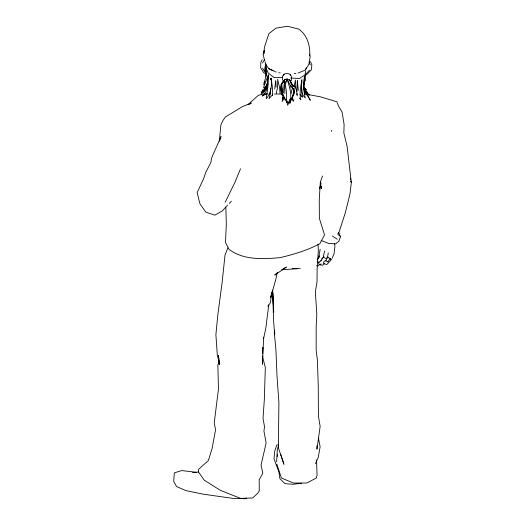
<?xml version="1.0" encoding="UTF-8"?>
<svg xmlns="http://www.w3.org/2000/svg" width="525" height="525" viewBox="0 0 525 525"><rect width="100%" height="100%" fill="white"/><g stroke="black" fill="none" stroke-linecap="round" stroke-linejoin="round"><path stroke-width="0.79" d="M304.185 78.711L303.667 86.645M321.3 186.5L321.293 188.692L320.381 181.493M282.516 80.233L282.535 76.158L284.025 74.235M291.421 80.601L291.441 76.525L290.325 74.498M262.749 355.904L262.736 357.446L265.335 367.533L264.311 399.958L263.025 418.248L264.508 426.792L263.931 431.11L266.149 442.962L261.023 465.137L262.841 473.307L259.179 479.765L259.304 490.75L257.703 493.316L252.623 497.976L240.509 498.383L220.264 490.291L204.166 480.119L198.522 472.014L198.621 469.278L208.3 460.622L212.074 448.672L215.565 429.785L214.239 422.75L218.466 389.058L217.849 365.046L219.089 361.567L218.466 355.438L219.273 364.599L219.089 361.567L217.35 355.668L215.887 334.648L217.849 314.652L222.154 282.24L225.002 255.176L227.843 247.872M262.762 353.594L262.808 347.425L262.769 349.033M281.157 90.628L281.229 84.925L284.583 79.577L282.26 83.908M262.598 356.252L262.408 364.278L263.629 337.555M297.301 80.738L297.019 91.33M271.038 79.688L271.077 78.166M265.991 76.315L265.748 63.683M331.492 131.362L331.524 130.298M301.744 87.826L301.593 91.639L302.124 95.36M263.635 337.378L263.563 338.828L265.768 328.453L268.734 305.064M266.451 86.415L266.569 84.013M280.796 86.349L280.055 93.397L279.549 87.55L277.653 79.321L277.594 87.399L276.235 93.397M276.623 461.829L277.364 449.21L278.394 446.132M277.338 456.533L277.476 454.223M219.332 140.969L220.861 124.983L222.81 120.743L225.277 117.068L242.438 106.627L251.344 103.012L249.316 104.331M316.549 459.979L317.074 475.683M274.811 332.489L274.654 334.714L273.577 320.729L272.659 291.506M265.007 66.734L264.764 69.877L266.201 71.085M270.697 88.049L269.824 95.858L268.984 98.674L272.757 94.566M275.618 80.62L274.765 89.066M267.56 79.892C267.245 85.687 267.652 92.387 262.113 96.009L266.936 93.732M270.841 79.767L271.012 78.192M266.365 75.495L265.748 73.244L265.683 63.683M303.739 85.188L304.106 82.274M309.691 55.86C310.433 45.964 307.269 34.853 298.607 29.072L287.378 26.25L275.986 28.133L268.885 33.672L264.469 47.047L263.74 53.963L264.338 51.017M305.583 70.947L305.064 74.845L299.434 78.54L290.778 78.002M296.632 95.064L296.861 93.562M328.263 252.86L327.613 256.869L331.098 259.442L330.1 258.53M338.12 233.113L337.897 234.412L340.489 236.631L338.861 241.264L335.652 243.889L328.328 243.351L321.142 240.457M320.165 249.257L318.773 257.112L319.587 255.964L317.277 259.901M268.518 74.852L266.575 87.767L264.075 92.111L261.109 93.896L263.504 91.468L266.083 87.045M292.484 97.125L292.943 94.743M294.039 86.697L295.404 80.049L295.792 87.203L297.445 95.458M324.548 251.088L323.229 257.309L326.025 258.431L326.629 257.88M268.406 304.992L268.039 306.574L270.322 302.682L271.865 292.11L270.736 297.347L275.947 278.939L276.878 273.952L277.764 272.816M274.752 330.192L274.26 332.292L275.914 349.716L277.003 376.051L278.906 402.55L278.368 447.713L283.933 464.284L280.639 454.223M263.694 84.781L266.766 72.903M283.264 97.309L282.174 101.463L284.084 98.359L282.358 92.997M305.793 69.385L306.2 67.896M319.482 188.856L321.11 182.864M282.929 96.528L282.22 98.969L283.172 96.81M264.252 50.374L263.117 54.226L264.528 60.421M338.566 233.553L345.207 213.078L348.416 200.445L350.057 193.233L351.337 182.667L347.091 146.226L343.836 132.943L344.131 124.615L342.044 111.937L338.756 106.575L336.833 101.765L320.053 96.725L306.889 94.336L310.321 100.314L304.001 88.561M265.893 85.949L261.752 92.525L262.585 89.795M219.535 141.015L221.045 136.526L211.595 157.966L210.886 162.494L205.885 172.095L203.529 178.848L197.144 192.636L199.966 203.851L205.898 212.218L214.922 215.145L222.173 211.043L226.098 206.778M291.48 84.033L289.662 80.036L287.201 79.098L285.311 84.532L286.65 93.319L286.46 99.382L286.945 102.585L282.378 93.43M293.134 94.9L292.143 97.703L288.481 102.749L290.555 98.431L287.693 105.276L286.473 100.026M322.527 175.987L320.342 182.077L319.246 199.959L319.384 218.374L324.542 234.951L319.843 243.712C307.361 250.353 293.797 254.382 280.101 257.644C262.9 259.147 243.731 260.295 229.117 249.454L225.494 242.478L226.321 223.939L225.829 206.942M240.502 168.794L235.023 182.142L225.186 202.269M323.866 256.679L320.873 260.846L321.635 260.413L318.557 262.388L318.806 263.996L320.552 264.902L321.031 263.747M315.505 463.673L318.275 457.255L320.125 446.782L318.472 438.08M332.122 258.326L334.038 253.929L334.93 246.52L334.51 243.305M262.165 59.725L260.813 62.567L260.63 67.659L263.727 72.699L265.171 73.493M262.5 63.02L264.744 59.318M261.752 92.525L262.71 90.562M263.543 87.491L268.249 74.865L268.223 84.046L266.306 98.654C271.162 93.253 272.134 85.391 271.103 78.435L272.37 86.815L272.449 95.76M290.843 99.967L291.841 98.162M321.772 258.956L322.429 257.775M264.777 81.71L264.062 82.983L264.902 81.788M327.803 257.02L325.736 260.702L328.099 262.041M292.615 97.814L293.291 101.246L292.353 98.188L293.961 92.866L292.005 85.043L289.675 79.787L292.688 85.378L295.234 86.94L293.56 95.511L293.285 88.882L290.017 84.82L287.201 79.098L284.051 84.578L283.553 92.367L281.767 94.868L281.82 87.997M283.014 82.379L284.57 79.826L287.201 79.098C289.419 86.92 292.445 95.307 289.813 103.392L294.105 92.551L292.897 88.239M283.362 80.962L280.862 84.893L281.571 86.645M264.712 88.239L266.011 86.284M318.045 258.772L318.99 257.44M327.941 261.588L330.186 258.503M283.382 75.429L284.596 73.887L287.208 73.382L289.688 74.097L290.286 75.187M331.295 259.645L326.714 264.626L323.472 263.392L323.61 261.988L324.739 261.01L325.966 260.846M309.606 70.101L305.57 74.373M324.548 263.603L322.75 265.171L320.552 264.902M226.59 206.207L227.66 205.098M229.274 203.438L231.413 201.226M269.738 94.067L270.795 93.069M265.138 90.064L267.422 87.938M248.049 104.639L258.359 95.301L263.471 94.014L267.389 94.014M319.627 264.534L318.176 265.867L316.687 265.683M277.456 272.606L274.719 275.1L286.407 267.067L281.643 269.784L300.261 268.511M262.205 91.75L264.548 90.405M246.547 498.107L245.123 498.75L232.792 498.35L203.398 494.209L185.981 490.652L176.472 486.517L173.663 481.117L174.359 472.848L181.762 470.577L196.298 472.283M298.174 73.008L305.15 70.166L308.976 64.168L310.229 56.175L309.527 54.068M304.999 75.141L306.895 74.484L311.443 69.766L311.863 64.68L310.472 61.727L309.199 61.418M278.257 444.787L276.668 445.141L274.516 452.018L274.057 458.929L278.867 471.916L279.917 478.728L284.97 483.65L292.943 484.293L301.547 483.223M285.219 79.387L287.201 79.098M198.443 472.014L192.793 472.644L196.494 472.592M294.328 73.493L295.942 73.421M292.222 268.57L297.045 268.537M268.957 94.008L270.526 94.008M274.444 94.001L282.115 94.047M282.831 77.661L273.998 77.451L268.249 73.119L266.195 68.362L265.118 61.661M264.101 87.518L265.217 87.57M278.723 72.765L280.238 72.962M306.889 94.336L309.396 94.999L306.508 94.073M265.315 63.873L268.774 68.663L272.987 70.619M268.774 68.663L276.163 72.096M317.179 261.555L319.18 262.592M304.493 93.739L307.342 95.235L304.644 92.078M332.443 236.04L337.273 239.262M292.484 84.768L295.188 87.268M304.533 88.102L306.377 89.913L304.027 87.104M301.967 96.836L299.972 94.428M299.27 98.018L300.845 99.848C299.099 93.22 300.923 86.336 301.862 79.721L301.343 86.067L301.987 91.435L302.925 95.248L305.353 97.958C303.082 91.042 304.1 83.534 304.375 76.388L304.736 81.887L303.667 85.851L304.592 89.716M266.129 71.715L264.987 70.297L266.444 74.603M265.775 73.277L262.533 68.152M304.395 88.522L308.162 93.811L305.484 91.219L303.562 87.445M301.96 95.872L302.702 97.315M309.067 62.462L310.255 64.995M284.314 98.201L285.141 100.019M338.645 232.503L340.489 236.631M286.643 101.417L287.247 102.769L286.309 99.232M290.568 81.257L291.697 84.007M283.434 96.456L283.973 97.867M281.4 92.17L282.673 95.799M276.872 464.238L281.4 478.006L293.501 483.053L306.948 483L316.588 477.862L316.483 476.234M303.791 89.427L304.428 91.416M350.949 181.132L351.337 182.667L351.015 181.151M350.385 178.106L350.7 179.629M265.63 63.584L265.919 65.008M298.331 90.431L297.38 80.732M290.548 85.24L290.981 88.22M291.198 89.709L291.743 93.437M281.459 84.932L282.056 92.682M281.873 84.63L282.312 92.236M272.593 290.115L273.722 312.139L272.77 292.537M318.045 244.125L318.34 250.228L317.12 269.095L317.021 281.997L315.354 291.795L316.805 314.298L316.155 326.911L316.168 350.451L317.415 360.248L318.255 386L318.406 416.095L320.145 426.359L316.988 449.177L316.844 445.902M275.855 81.526L276.111 87.229M284.557 79.485L284.858 93.516M301.783 80.981L301.809 83.258M305.379 74.721L305.432 80.778M306.357 92.124L305.465 90.93L306.357 92.124"/></g></svg>
